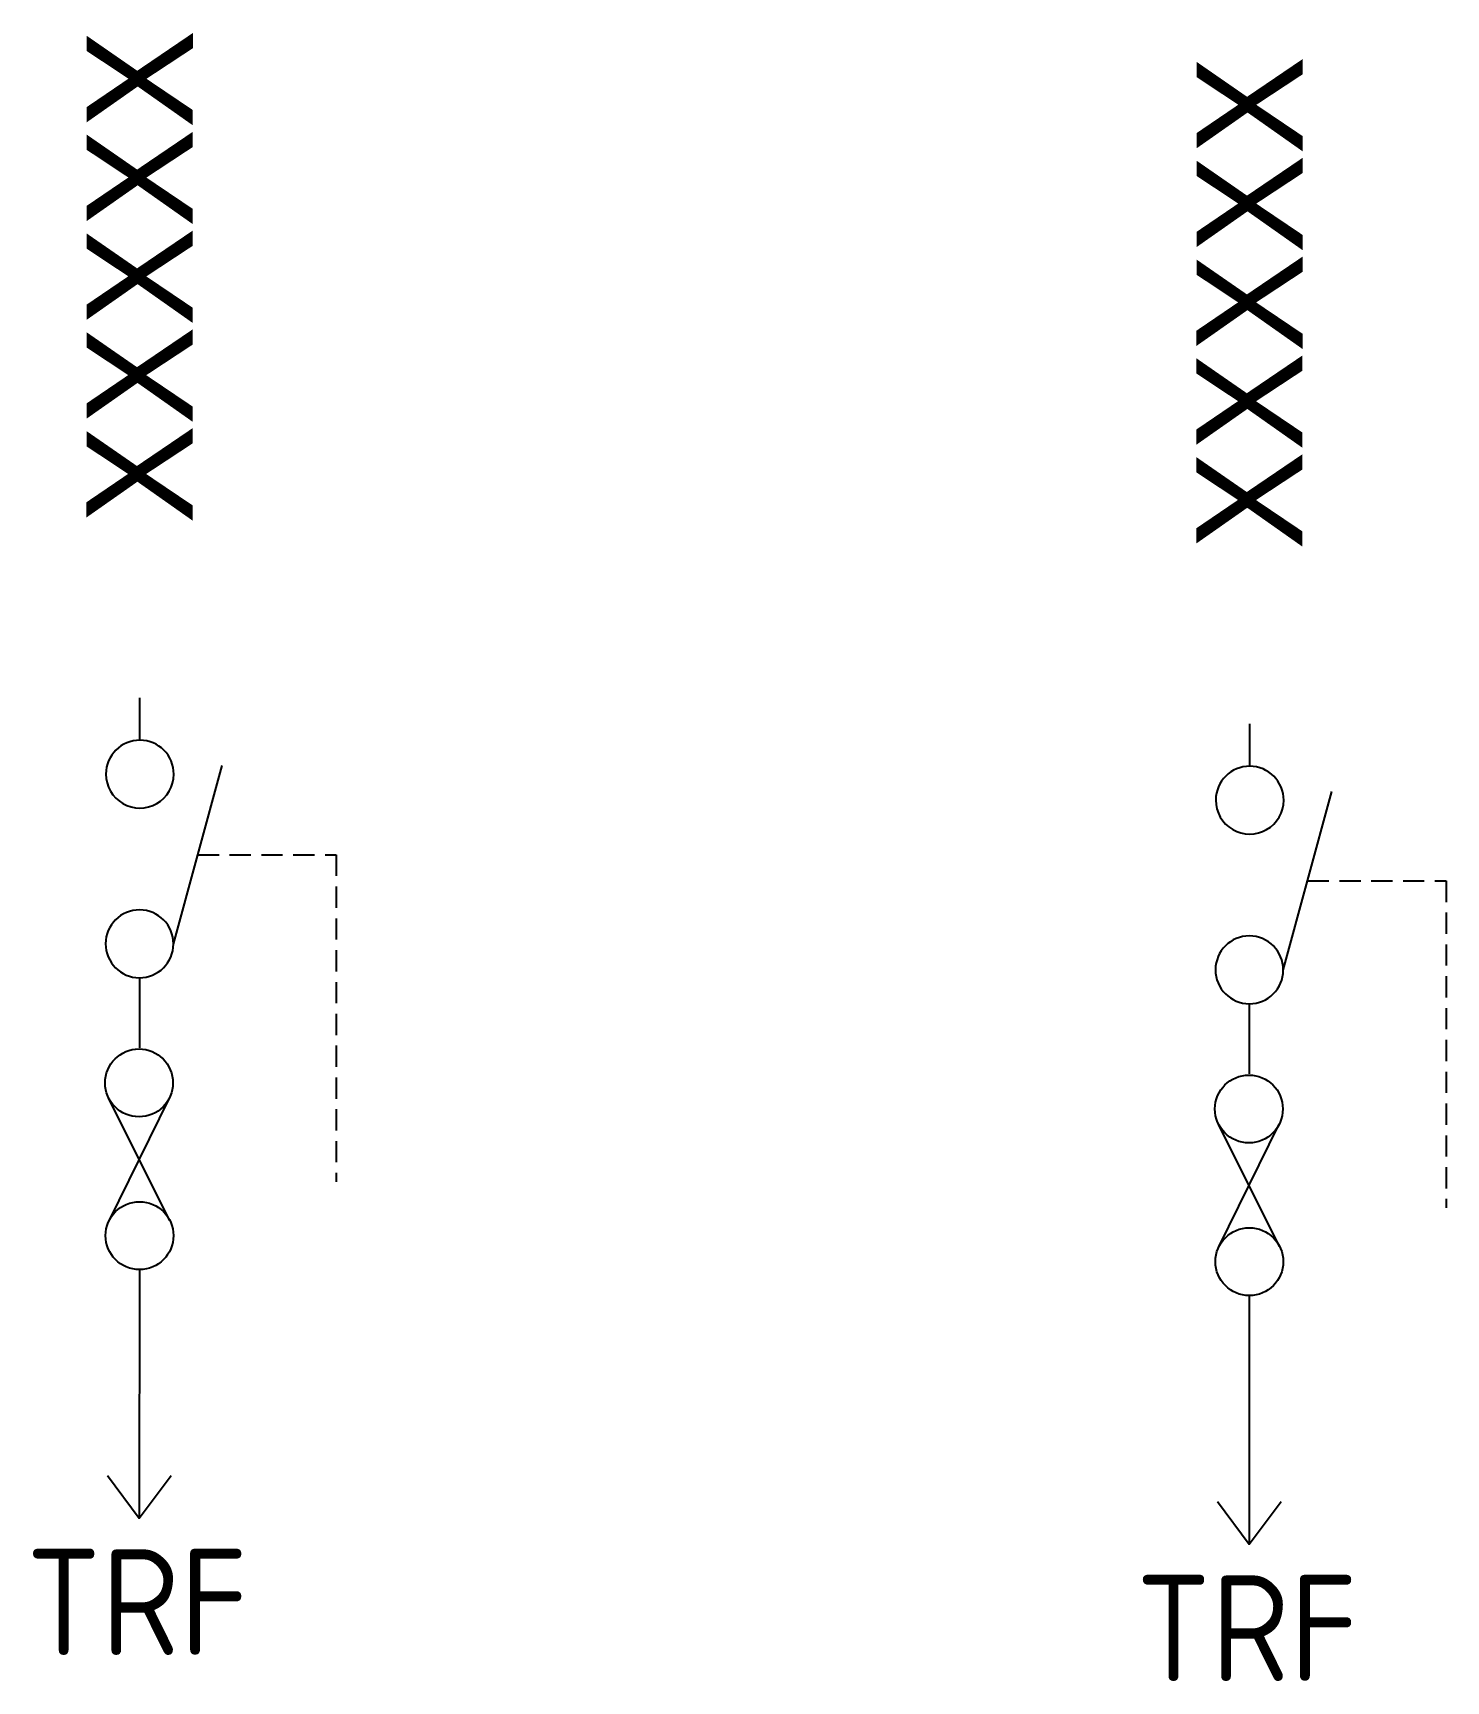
# Model space of a CAD drawing. Header units: metres. Extents: x 294077.9 to 294111.2, y 6261419 to 6261457.9.
import ezdxf
from ezdxf.enums import TextEntityAlignment as Align

# ---------------------------------------------------------------- set-up
doc = ezdxf.new("R2010")
doc.units = ezdxf.units.M
doc.linetypes.add('CENTERX2', pattern=[4, 2.5, -0.5, 0.5, -0.5])
doc.linetypes.add('DASHED', pattern=[0.75, 0.5, -0.25])
doc.layers.get('0').update_dxf_attribs({"color": 6})
doc.layers.add('Equip_HV_NEW', color=2, linetype='Continuous')
doc.styles.add('IESYMBOL1', font='isocp.shx')
doc.styles.get("Standard").update_dxf_attribs({"font": 'arial.ttf'})
doc.styles.add('SWG_LABEL', font='arial.ttf')
doc.styles.add('SWITCH_LABEL', font='arial.ttf', dxfattribs={"height": 2.5})

# ---------------------------------------------------------------- blocks, each defined once
blk = doc.blocks.new('SWG_SIE_TRF_NOES_NEW')
for p, q in [((7.008, 0.801), (2.793, 1.949)), ((14.679, 0), (20.536, -0.004))]:
    blk.add_line(p, q)
at = {"linetype": 'DASHED'}
blk.add_lwpolyline([(4.901, 1.375), (4.901, 4.638), (12.609, 4.638)], dxfattribs=at)
for points in [[(2.998, -0.79, 1), (3.002, 0.81, 1)], [(6.998, -0.798, 1), (7.002, 0.801, 1)]]:
    blk.add_lwpolyline(points, format="xyb", close=True)
for points in [[(19.536, -0.753), (20.536, -0.004), (19.536, 0.747)], [(2.2, 0.011), (1.2, 0.011)], [(7.8, 0), (9.453, 0)]]:
    blk.add_lwpolyline(points)
at = {"flags": 1}
blk.add_attdef('Z', (0, 0), '', height=0.2, dxfattribs=at)
at = {"style": 'SWITCH_LABEL', "flags": 9}
blk.add_attdef('STREET_CODE', text='', height=0.2, dxfattribs=at).set_placement((0, -0.2), align=Align.MIDDLE_LEFT)
at = {"flags": 9}
for tag, p in [('ORIENTATION', (0, -0.4)), ('USAGE', (0, -0.8)), ('PARENT', (0, -0.6)), ('SUBURB', (0, -1)), ('STREETNAME', (0, -1.2)), ('LOCATION', (0, -1.4)), ('NOTES', (0, -1.6))]:
    blk.add_attdef(tag, text='', height=0.2, dxfattribs=at).set_placement(p, align=Align.MIDDLE_LEFT)
blk = doc.blocks.new('SWG_FUSE_NEW')
for points in [[(1.151, 0.718), (4.044, -0.706)], [(1.16, -0.715), (4.044, 0.727)]]:
    blk.add_lwpolyline(points)
for centre in [(0.8, -0.001), (4.4, 0.01)]:
    blk.add_circle(centre, 0.8)
blk = doc.blocks.new('*U6')
at = {"linetype": 'CENTERX2'}
blk.add_blockref('SWG_SIE_TRF_NOES_NEW', (0, 0), dxfattribs=at)
at = {"linetype": 'CENTERX2', "rotation": 180}
blk.add_blockref('SWG_FUSE_NEW', (14.679, 0), dxfattribs=at)
at = {"style": 'IESYMBOL1'}
blk.add_text('TRF', height=2.5, rotation=89.9826, dxfattribs=at).set_placement((22.515, -0.055), align=Align.MIDDLE_CENTER)
blk = doc.blocks.new('A$C7FB13709')
at = {"layer": 'Equip_HV_NEW', "linetype": 'CENTERX2'}
ref = blk.add_blockref('*U6', (2.504, 21.033), dxfattribs=dict(at, rotation=270))
ref.add_attrib('ASSET_NUM', 'XXXXX', dxfattribs={"layer": '0', "height": 2.5, "rotation": 89.9544, "style": 'SWG_LABEL'}).set_placement((2.504, 23.933), align=Align.MIDDLE_LEFT)

msp = doc.modelspace()

# ---------------------------------------------------------------- block references
at = {"linetype": 'CENTERX2'}
msp.add_blockref('A$C7FB13709', (294104.089, 6261421.779), dxfattribs=at)
at = {"layer": 'Equip_HV_NEW', "linetype": 'CENTERX2'}
ref = msp.add_blockref('*U6', (294080.431, 6261443.426), dxfattribs=dict(at, rotation=270))
ref.add_attrib('ASSET_NUM', 'XXXXX', dxfattribs={"layer": '0', "height": 2.5, "rotation": 89.9544, "style": 'SWG_LABEL'}).set_placement((294080.431, 6261446.326), align=Align.MIDDLE_LEFT)

doc.saveas('drawing.dxf')
